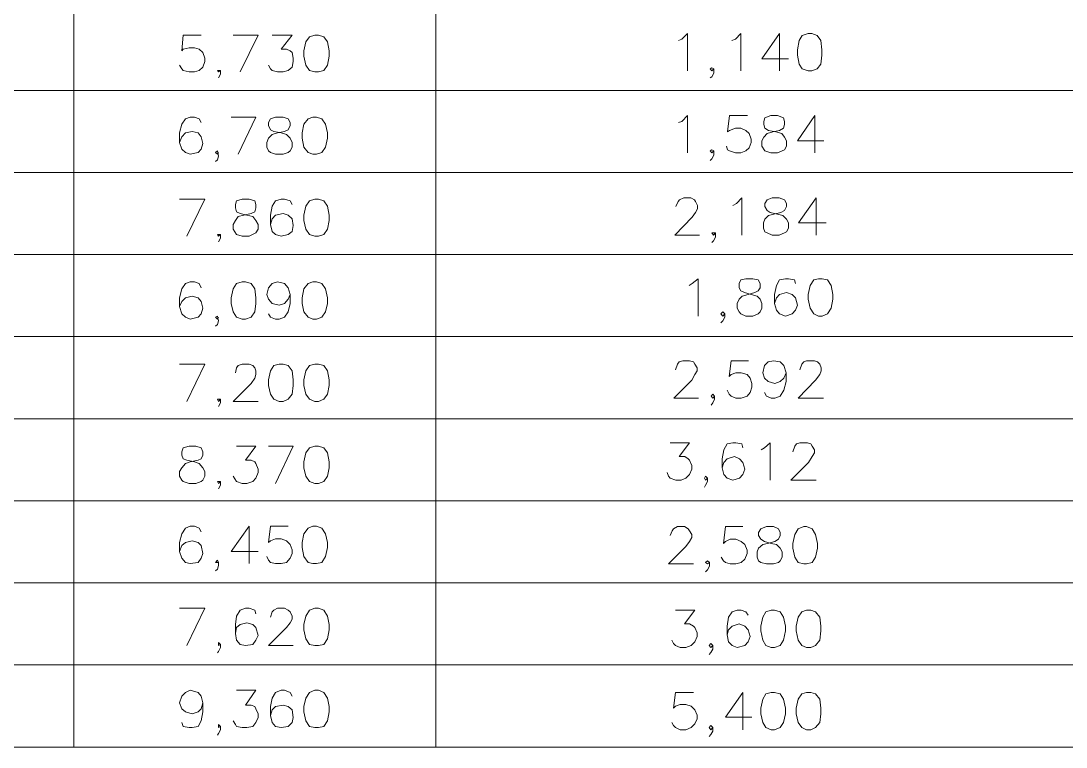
# Model space of a CAD drawing. Header units: feet. Extents: x 203667 to 205527, y 9204857 to 9205156.
# Drawn here: x 204246.791 to 204249.654, y 9205140.321 to 9205142.311 of the extents above; entities that cross this region are included whole.
import ezdxf

# ---------------------------------------------------------------- set-up
doc = ezdxf.new("R2010")
doc.units = ezdxf.units.FT
doc.header["$LTSCALE"] = 0.3
doc.header["$MEASUREMENT"] = 0
doc.layers.add('DRENAGEM a executar', color=242, linetype='Continuous', lineweight=30)

msp = doc.modelspace()

# ---------------------------------------------------------------- linework, layer by layer
at = {"layer": 'DRENAGEM a executar', "color": 7, "lineweight": 20}
for points in [[(204246.9355, 9205143.7561), (204246.9355, 9205140.3206)], [(204247.9278, 9205143.7561), (204247.9278, 9205140.3206)], [(204247.2846, 9205142.272), (204247.2355, 9205142.272), (204247.2312, 9205142.2287), (204247.2355, 9205142.233), (204247.2514, 9205142.2374), (204247.2658, 9205142.2374), (204247.2788, 9205142.233), (204247.2889, 9205142.2244), (204247.2947, 9205142.2085), (204247.2947, 9205142.1999), (204247.2889, 9205142.184), (204247.2788, 9205142.1753), (204247.2658, 9205142.171), (204247.2514, 9205142.171), (204247.2355, 9205142.1753), (204247.2312, 9205142.1797), (204247.2254, 9205142.1898)], [(204247.3913, 9205142.171), (204247.4403, 9205142.272), (204247.3725, 9205142.272)], [(204247.4793, 9205142.272), (204247.5341, 9205142.272), (204247.5038, 9205142.233), (204247.5182, 9205142.233), (204247.5283, 9205142.2287), (204247.5341, 9205142.2244), (204247.537, 9205142.2085), (204247.537, 9205142.1999), (204247.5341, 9205142.184), (204247.5225, 9205142.1753), (204247.5096, 9205142.171), (204247.4937, 9205142.171), (204247.4793, 9205142.1753), (204247.4749, 9205142.1797), (204247.4692, 9205142.1898)], [(204247.5961, 9205142.272), (204247.5817, 9205142.2677), (204247.5716, 9205142.2532), (204247.5658, 9205142.2287), (204247.5658, 9205142.2143), (204247.5716, 9205142.1898), (204247.5817, 9205142.1753), (204247.5961, 9205142.171), (204247.6062, 9205142.171), (204247.6206, 9205142.1753), (204247.6307, 9205142.1898), (204247.635, 9205142.2143), (204247.635, 9205142.2287), (204247.6307, 9205142.2532), (204247.6206, 9205142.2677), (204247.6062, 9205142.272), (204247.5961, 9205142.272), (204247.5961, 9205142.272)], [(204248.5927, 9205142.2576), (204248.6014, 9205142.2604), (204248.6172, 9205142.2763), (204248.6172, 9205142.1739)], [(204248.7384, 9205142.2576), (204248.7485, 9205142.2604), (204248.7629, 9205142.2763), (204248.7629, 9205142.1739)], [(204248.8696, 9205142.2763), (204248.8206, 9205142.2071), (204248.8942, 9205142.2071)], [(204248.8696, 9205142.2763), (204248.8696, 9205142.1739)], [(204248.9475, 9205142.2763), (204248.9317, 9205142.2705), (204248.923, 9205142.2576), (204248.9187, 9205142.2316), (204248.9187, 9205142.2172), (204248.923, 9205142.1927), (204248.9317, 9205142.1797), (204248.9475, 9205142.1739), (204248.9576, 9205142.1739), (204248.972, 9205142.1797), (204248.9821, 9205142.1927), (204248.985, 9205142.2172), (204248.985, 9205142.2316), (204248.9821, 9205142.2576), (204248.972, 9205142.2705), (204248.9576, 9205142.2763), (204248.9475, 9205142.2763), (204248.9475, 9205142.2763)], [(204248.6894, 9205142.1797), (204248.6836, 9205142.1739), (204248.6793, 9205142.1797), (204248.6836, 9205142.1826), (204248.6894, 9205142.1797), (204248.6894, 9205142.1681), (204248.6836, 9205142.158), (204248.6793, 9205142.1552)], [(204247.3379, 9205142.1753), (204247.3322, 9205142.171), (204247.3293, 9205142.1753), (204247.3379, 9205142.1753), (204247.3379, 9205142.1653), (204247.3322, 9205142.1552)], [(204239.2639, 9205142.1205), (204251.0749, 9205142.1205)], [(204247.2846, 9205142.0326), (204247.2788, 9205142.0427), (204247.2658, 9205142.047), (204247.2543, 9205142.047), (204247.2413, 9205142.0427), (204247.2312, 9205142.0282), (204247.2254, 9205142.0037), (204247.2254, 9205141.9778), (204247.2312, 9205141.959), (204247.2413, 9205141.9504), (204247.2543, 9205141.946), (204247.2759, 9205141.9504), (204247.2846, 9205141.959), (204247.2889, 9205141.9749), (204247.2846, 9205141.9936), (204247.2759, 9205142.0037), (204247.26, 9205142.008), (204247.2413, 9205142.0037), (204247.2312, 9205141.9936), (204247.2254, 9205141.9778)], [(204247.3855, 9205141.946), (204247.4346, 9205142.047), (204247.3668, 9205142.047)], [(204247.4879, 9205142.047), (204247.4749, 9205142.0427), (204247.4692, 9205142.0326), (204247.4692, 9205142.0239), (204247.4749, 9205142.0124), (204247.4836, 9205142.008), (204247.5038, 9205142.0037), (204247.5182, 9205141.9994), (204247.5283, 9205141.9893), (204247.5341, 9205141.9778), (204247.5341, 9205141.9648), (204247.5283, 9205141.9547), (204247.5225, 9205141.9504), (204247.5096, 9205141.946), (204247.4879, 9205141.946), (204247.4749, 9205141.9504), (204247.4692, 9205141.9547), (204247.4648, 9205141.9648), (204247.4648, 9205141.9778), (204247.4692, 9205141.9893), (204247.4793, 9205141.9994), (204247.4937, 9205142.0037), (204247.5124, 9205142.008), (204247.5225, 9205142.0124), (204247.5283, 9205142.0239), (204247.5283, 9205142.0326), (204247.5225, 9205142.0427), (204247.5096, 9205142.047), (204247.4879, 9205142.047), (204247.4879, 9205142.047)], [(204247.5903, 9205142.047), (204247.5773, 9205142.0427), (204247.5658, 9205142.0282), (204247.5615, 9205142.0037), (204247.5615, 9205141.9893), (204247.5658, 9205141.9648), (204247.5773, 9205141.9504), (204247.5903, 9205141.946), (204247.6004, 9205141.946), (204247.6148, 9205141.9504), (204247.6249, 9205141.9648), (204247.6307, 9205141.9893), (204247.6307, 9205142.0037), (204247.6249, 9205142.0282), (204247.6148, 9205142.0427), (204247.6004, 9205142.047), (204247.5903, 9205142.047), (204247.5903, 9205142.047)], [(204248.5927, 9205142.0326), (204248.6014, 9205142.0354), (204248.6172, 9205142.0513), (204248.6172, 9205141.9489)], [(204248.7817, 9205142.0513), (204248.7326, 9205142.0513), (204248.7269, 9205142.0066), (204248.7326, 9205142.0109), (204248.7485, 9205142.0167), (204248.7629, 9205142.0167), (204248.7773, 9205142.0109), (204248.786, 9205142.0023), (204248.7918, 9205141.9864), (204248.7918, 9205141.9778), (204248.786, 9205141.9633), (204248.7773, 9205141.9547), (204248.7629, 9205141.9489), (204248.7485, 9205141.9489), (204248.7326, 9205141.9547), (204248.7269, 9205141.9576), (204248.724, 9205141.9677)], [(204248.8451, 9205142.0513), (204248.8293, 9205142.0455), (204248.8264, 9205142.0354), (204248.8264, 9205142.0268), (204248.8293, 9205142.0167), (204248.8394, 9205142.0109), (204248.8595, 9205142.0066), (204248.8754, 9205142.0023), (204248.8826, 9205141.9922), (204248.8884, 9205141.9821), (204248.8884, 9205141.9677), (204248.8826, 9205141.9576), (204248.8639, 9205141.9489), (204248.8451, 9205141.9489), (204248.8293, 9205141.9547), (204248.8206, 9205141.9677), (204248.8206, 9205141.9821), (204248.8264, 9205141.9922), (204248.835, 9205142.0023), (204248.8509, 9205142.0066), (204248.8696, 9205142.0109), (204248.8797, 9205142.0167), (204248.8826, 9205142.0268), (204248.8826, 9205142.0354), (204248.8797, 9205142.0455), (204248.8639, 9205142.0513), (204248.8451, 9205142.0513), (204248.8451, 9205142.0513)], [(204248.9663, 9205142.0513), (204248.9187, 9205141.9821), (204248.9908, 9205141.9821)], [(204248.9663, 9205142.0513), (204248.9663, 9205141.9489)], [(204247.3322, 9205141.9504), (204247.3293, 9205141.946), (204247.3235, 9205141.9504), (204247.3293, 9205141.9547), (204247.3322, 9205141.9403), (204247.3293, 9205141.9302), (204247.3235, 9205141.9258)], [(204248.6894, 9205141.9547), (204248.6836, 9205141.9489), (204248.6793, 9205141.9547), (204248.6836, 9205141.9576), (204248.6894, 9205141.9547), (204248.6894, 9205141.9431), (204248.6836, 9205141.933), (204248.6793, 9205141.9287)], [(204239.2639, 9205141.8955), (204251.0749, 9205141.8955)], [(204247.2456, 9205141.721), (204247.2947, 9205141.822), (204247.2254, 9205141.822)], [(204247.3971, 9205141.822), (204247.3812, 9205141.8177), (204247.3783, 9205141.8076), (204247.3783, 9205141.7989), (204247.3812, 9205141.7874), (204247.3913, 9205141.783), (204247.41, 9205141.7787), (204247.4259, 9205141.7744), (204247.4346, 9205141.7643), (204247.4403, 9205141.7528), (204247.4403, 9205141.7398), (204247.4346, 9205141.7297), (204247.4158, 9205141.721), (204247.3971, 9205141.721), (204247.3812, 9205141.7254), (204247.3725, 9205141.7398), (204247.3725, 9205141.7528), (204247.3783, 9205141.7643), (204247.3855, 9205141.7744), (204247.4014, 9205141.7787), (204247.4216, 9205141.783), (204247.4317, 9205141.7874), (204247.4346, 9205141.7989), (204247.4346, 9205141.8076), (204247.4317, 9205141.8177), (204247.4158, 9205141.822), (204247.3971, 9205141.822), (204247.3971, 9205141.822)], [(204247.5341, 9205141.8076), (204247.5283, 9205141.8177), (204247.5124, 9205141.822), (204247.5038, 9205141.822), (204247.4879, 9205141.8177), (204247.4793, 9205141.8032), (204247.4749, 9205141.7787), (204247.4749, 9205141.7528), (204247.4793, 9205141.734), (204247.4879, 9205141.7254), (204247.5038, 9205141.721), (204247.5225, 9205141.7254), (204247.5341, 9205141.734), (204247.537, 9205141.7499), (204247.5341, 9205141.7686), (204247.5225, 9205141.7787), (204247.5096, 9205141.783), (204247.4879, 9205141.7787), (204247.4793, 9205141.7686), (204247.4749, 9205141.7528)], [(204247.5961, 9205141.822), (204247.5817, 9205141.8177), (204247.5716, 9205141.8032), (204247.5658, 9205141.7787), (204247.5658, 9205141.7643), (204247.5716, 9205141.7398), (204247.5817, 9205141.7254), (204247.5961, 9205141.721), (204247.6062, 9205141.721), (204247.6206, 9205141.7254), (204247.6307, 9205141.7398), (204247.635, 9205141.7643), (204247.635, 9205141.7787), (204247.6307, 9205141.8032), (204247.6206, 9205141.8177), (204247.6062, 9205141.822), (204247.5961, 9205141.822), (204247.5961, 9205141.822)], [(204248.5855, 9205141.8018), (204248.5913, 9205141.8162), (204248.5956, 9205141.8205), (204248.6071, 9205141.8263), (204248.6259, 9205141.8263), (204248.636, 9205141.8205), (204248.6389, 9205141.8162), (204248.6446, 9205141.8047), (204248.6446, 9205141.796), (204248.6389, 9205141.7859), (204248.6302, 9205141.7729), (204248.5826, 9205141.7239), (204248.6504, 9205141.7239)], [(204248.7413, 9205141.8047), (204248.7514, 9205141.8104), (204248.7658, 9205141.8263), (204248.7658, 9205141.7239)], [(204248.8495, 9205141.8263), (204248.835, 9205141.8205), (204248.8293, 9205141.8104), (204248.8293, 9205141.8018), (204248.835, 9205141.7917), (204248.8437, 9205141.7859), (204248.8639, 9205141.7816), (204248.8783, 9205141.7773), (204248.8884, 9205141.7672), (204248.8942, 9205141.7571), (204248.8942, 9205141.7427), (204248.8884, 9205141.7326), (204248.8826, 9205141.7297), (204248.8682, 9205141.7239), (204248.8495, 9205141.7239), (204248.835, 9205141.7297), (204248.8293, 9205141.7326), (204248.8249, 9205141.7427), (204248.8249, 9205141.7571), (204248.8293, 9205141.7672), (204248.8394, 9205141.7773), (204248.8538, 9205141.7816), (204248.8725, 9205141.7859), (204248.8826, 9205141.7917), (204248.8884, 9205141.8018), (204248.8884, 9205141.8104), (204248.8826, 9205141.8205), (204248.8682, 9205141.8263), (204248.8495, 9205141.8263), (204248.8495, 9205141.8263)], [(204248.9692, 9205141.8263), (204248.9216, 9205141.7571), (204248.9966, 9205141.7571)], [(204248.9692, 9205141.8263), (204248.9692, 9205141.7239)], [(204247.3379, 9205141.7254), (204247.3322, 9205141.721), (204247.3293, 9205141.7254), (204247.3379, 9205141.7254), (204247.3379, 9205141.7153), (204247.3322, 9205141.7052)], [(204248.6937, 9205141.7297), (204248.6879, 9205141.7239), (204248.6836, 9205141.7297), (204248.6937, 9205141.7297), (204248.6937, 9205141.7181), (204248.6879, 9205141.708), (204248.6836, 9205141.7037)], [(204239.2639, 9205141.6705), (204251.0749, 9205141.6705), (204239.2639, 9205141.6705), (204239.2639, 9205141.6705)], [(204247.2846, 9205141.5797), (204247.2788, 9205141.5912), (204247.2658, 9205141.5955), (204247.2543, 9205141.5955), (204247.2413, 9205141.5912), (204247.2312, 9205141.5768), (204247.2254, 9205141.5523), (204247.2254, 9205141.5278), (204247.2312, 9205141.5076), (204247.2413, 9205141.4989), (204247.2543, 9205141.4931), (204247.2759, 9205141.4989), (204247.2846, 9205141.5076), (204247.2889, 9205141.5234), (204247.2846, 9205141.5422), (204247.2759, 9205141.5523), (204247.26, 9205141.5566), (204247.2413, 9205141.5523), (204247.2312, 9205141.5422), (204247.2254, 9205141.5278)], [(204247.3971, 9205141.5955), (204247.3812, 9205141.5912), (204247.3725, 9205141.5768), (204247.3668, 9205141.5523), (204247.3668, 9205141.5364), (204247.3725, 9205141.5133), (204247.3812, 9205141.4989), (204247.3971, 9205141.4931), (204247.4057, 9205141.4931), (204247.4216, 9205141.4989), (204247.4317, 9205141.5133), (204247.4346, 9205141.5364), (204247.4346, 9205141.5523), (204247.4317, 9205141.5768), (204247.4216, 9205141.5912), (204247.4057, 9205141.5955), (204247.3971, 9205141.5955), (204247.3971, 9205141.5955)], [(204247.5283, 9205141.5609), (204247.5225, 9205141.5479), (204247.5124, 9205141.5364), (204247.498, 9205141.5321), (204247.4793, 9205141.5364), (204247.4692, 9205141.5479), (204247.4648, 9205141.5609), (204247.4692, 9205141.5797), (204247.4793, 9205141.5912), (204247.4937, 9205141.5955), (204247.5124, 9205141.5912), (204247.5225, 9205141.5797), (204247.5283, 9205141.5609), (204247.5283, 9205141.5364), (204247.5225, 9205141.5133), (204247.5124, 9205141.4989), (204247.498, 9205141.4931), (204247.4879, 9205141.4931), (204247.4749, 9205141.4989), (204247.4692, 9205141.5076)], [(204247.5903, 9205141.5955), (204247.5773, 9205141.5912), (204247.5658, 9205141.5768), (204247.5615, 9205141.5523), (204247.5615, 9205141.5364), (204247.5658, 9205141.5133), (204247.5773, 9205141.4989), (204247.5903, 9205141.4931), (204247.6004, 9205141.4931), (204247.6148, 9205141.4989), (204247.6249, 9205141.5133), (204247.6307, 9205141.5364), (204247.6307, 9205141.5523), (204247.6249, 9205141.5768), (204247.6148, 9205141.5912), (204247.6004, 9205141.5955), (204247.5903, 9205141.5955), (204247.5903, 9205141.5955)], [(204248.6216, 9205141.5854), (204248.6302, 9205141.5912), (204248.6461, 9205141.6042), (204248.6461, 9205141.5018)], [(204248.7773, 9205141.6042), (204248.7629, 9205141.6013), (204248.7586, 9205141.5912), (204248.7586, 9205141.5797), (204248.7629, 9205141.571), (204248.773, 9205141.5667), (204248.7918, 9205141.5609), (204248.8076, 9205141.5566), (204248.8163, 9205141.5479), (204248.8206, 9205141.5364), (204248.8206, 9205141.5234), (204248.8163, 9205141.5133), (204248.8105, 9205141.5076), (204248.7961, 9205141.5018), (204248.7773, 9205141.5018), (204248.7629, 9205141.5076), (204248.7586, 9205141.5133), (204248.7528, 9205141.5234), (204248.7528, 9205141.5364), (204248.7586, 9205141.5479), (204248.7672, 9205141.5566), (204248.7831, 9205141.5609), (204248.8019, 9205141.5667), (204248.8105, 9205141.571), (204248.8163, 9205141.5797), (204248.8163, 9205141.5912), (204248.8105, 9205141.6013), (204248.7961, 9205141.6042), (204248.7773, 9205141.6042), (204248.7773, 9205141.6042)], [(204248.9129, 9205141.5912), (204248.91, 9205141.6013), (204248.8942, 9205141.6042), (204248.8855, 9205141.6042), (204248.8696, 9205141.6013), (204248.861, 9205141.5854), (204248.8552, 9205141.5609), (204248.8552, 9205141.5364), (204248.861, 9205141.5177), (204248.8696, 9205141.5076), (204248.8855, 9205141.5018), (204248.9043, 9205141.5076), (204248.9129, 9205141.5177), (204248.9187, 9205141.5321), (204248.9129, 9205141.5523), (204248.9043, 9205141.5609), (204248.8884, 9205141.5667), (204248.8696, 9205141.5609), (204248.861, 9205141.5523), (204248.8552, 9205141.5364)], [(204248.9764, 9205141.6042), (204248.9634, 9205141.6013), (204248.9533, 9205141.5854), (204248.9475, 9205141.5609), (204248.9475, 9205141.5479), (204248.9533, 9205141.5234), (204248.9634, 9205141.5076), (204248.9764, 9205141.5018), (204248.9865, 9205141.5018), (204249.0009, 9205141.5076), (204249.011, 9205141.5234), (204249.0153, 9205141.5479), (204249.0153, 9205141.5609), (204249.011, 9205141.5854), (204249.0009, 9205141.6013), (204248.9865, 9205141.6042), (204248.9764, 9205141.6042), (204248.9764, 9205141.6042)], [(204247.3322, 9205141.4989), (204247.3293, 9205141.4931), (204247.3235, 9205141.4989), (204247.3293, 9205141.5018), (204247.3322, 9205141.4888), (204247.3293, 9205141.4787), (204247.3235, 9205141.4744)], [(204248.7196, 9205141.5076), (204248.7139, 9205141.5018), (204248.7081, 9205141.5076), (204248.7139, 9205141.5133), (204248.7196, 9205141.5076), (204248.7196, 9205141.4989), (204248.7139, 9205141.4888), (204248.7081, 9205141.483)], [(204239.2639, 9205141.4455), (204251.0749, 9205141.4455)], [(204247.2456, 9205141.2681), (204247.2947, 9205141.3705), (204247.2254, 9205141.3705)], [(204247.3783, 9205141.346), (204247.3812, 9205141.3604), (204247.3855, 9205141.3662), (204247.3971, 9205141.3705), (204247.4158, 9205141.3705), (204247.4259, 9205141.3662), (204247.4317, 9205141.3604), (204247.4346, 9205141.3518), (204247.4346, 9205141.3417), (204247.4317, 9205141.3316), (204247.4216, 9205141.3172), (204247.3725, 9205141.2681), (204247.4403, 9205141.2681)], [(204247.498, 9205141.3705), (204247.4836, 9205141.3662), (204247.4749, 9205141.3518), (204247.4692, 9205141.3273), (204247.4692, 9205141.3114), (204247.4749, 9205141.2883), (204247.4836, 9205141.2739), (204247.498, 9205141.2681), (204247.5096, 9205141.2681), (204247.5225, 9205141.2739), (204247.5341, 9205141.2883), (204247.537, 9205141.3114), (204247.537, 9205141.3273), (204247.5341, 9205141.3518), (204247.5225, 9205141.3662), (204247.5096, 9205141.3705), (204247.498, 9205141.3705), (204247.498, 9205141.3705)], [(204247.5961, 9205141.3705), (204247.5817, 9205141.3662), (204247.5716, 9205141.3518), (204247.5658, 9205141.3273), (204247.5658, 9205141.3114), (204247.5716, 9205141.2883), (204247.5817, 9205141.2739), (204247.5961, 9205141.2681), (204247.6062, 9205141.2681), (204247.6206, 9205141.2739), (204247.6307, 9205141.2883), (204247.635, 9205141.3114), (204247.635, 9205141.3273), (204247.6307, 9205141.3518), (204247.6206, 9205141.3662), (204247.6062, 9205141.3705), (204247.5961, 9205141.3705), (204247.5961, 9205141.3705)], [(204248.5841, 9205141.3547), (204248.5898, 9205141.3705), (204248.5942, 9205141.3763), (204248.6043, 9205141.3792), (204248.623, 9205141.3792), (204248.6331, 9205141.3763), (204248.6374, 9205141.3705), (204248.6432, 9205141.3604), (204248.6432, 9205141.3518), (204248.6374, 9205141.3417), (204248.6288, 9205141.3258), (204248.5797, 9205141.2768), (204248.6475, 9205141.2768)], [(204248.7845, 9205141.3792), (204248.737, 9205141.3792), (204248.7312, 9205141.3359), (204248.737, 9205141.3417), (204248.7499, 9205141.346), (204248.7644, 9205141.346), (204248.7802, 9205141.3417), (204248.7889, 9205141.3316), (204248.7932, 9205141.3172), (204248.7932, 9205141.3071), (204248.7889, 9205141.2927), (204248.7802, 9205141.2826), (204248.7644, 9205141.2768), (204248.7499, 9205141.2768), (204248.737, 9205141.2826), (204248.7312, 9205141.2883), (204248.7254, 9205141.2984)], [(204248.887, 9205141.346), (204248.8812, 9205141.3316), (204248.8711, 9205141.3229), (204248.8567, 9205141.3172), (204248.8379, 9205141.3229), (204248.8278, 9205141.3316), (204248.8235, 9205141.346), (204248.8278, 9205141.3662), (204248.8379, 9205141.3763), (204248.8523, 9205141.3792), (204248.8711, 9205141.3763), (204248.8812, 9205141.3662), (204248.887, 9205141.346), (204248.887, 9205141.3229), (204248.8812, 9205141.2984), (204248.8711, 9205141.2826), (204248.8567, 9205141.2768), (204248.8466, 9205141.2768), (204248.8336, 9205141.2826), (204248.8278, 9205141.2927)], [(204248.9245, 9205141.3547), (204248.9302, 9205141.3705), (204248.936, 9205141.3763), (204248.9432, 9205141.3792), (204248.9648, 9205141.3792), (204248.9735, 9205141.3763), (204248.9793, 9205141.3705), (204248.9836, 9205141.3604), (204248.9836, 9205141.3518), (204248.9793, 9205141.3417), (204248.9677, 9205141.3258), (204248.9201, 9205141.2768), (204248.9894, 9205141.2768)], [(204247.3379, 9205141.2739), (204247.3322, 9205141.2681), (204247.3293, 9205141.2739), (204247.3379, 9205141.2739), (204247.3379, 9205141.2638), (204247.3322, 9205141.2537)], [(204248.6908, 9205141.2826), (204248.6865, 9205141.2768), (204248.6821, 9205141.2826), (204248.6865, 9205141.2883), (204248.6908, 9205141.2826), (204248.6908, 9205141.2739), (204248.6865, 9205141.2638), (204248.6821, 9205141.258)], [(204239.2639, 9205141.2205), (204251.0749, 9205141.2205)], [(204248.5696, 9205141.1542), (204248.623, 9205141.1542), (204248.5942, 9205141.1167), (204248.61, 9205141.1167), (204248.6187, 9205141.1109), (204248.623, 9205141.1066), (204248.6288, 9205141.0922), (204248.6288, 9205141.0821), (204248.623, 9205141.0677), (204248.6129, 9205141.0576), (204248.5999, 9205141.0518), (204248.5855, 9205141.0518), (204248.5696, 9205141.0576), (204248.5653, 9205141.0633), (204248.561, 9205141.0734)], [(204248.7687, 9205141.1412), (204248.7658, 9205141.1513), (204248.7499, 9205141.1542), (204248.7413, 9205141.1542), (204248.7254, 9205141.1513), (204248.7168, 9205141.1355), (204248.7124, 9205141.1109), (204248.7124, 9205141.0864), (204248.7168, 9205141.0677), (204248.7254, 9205141.0576), (204248.7413, 9205141.0518), (204248.76, 9205141.0576), (204248.7687, 9205141.0677), (204248.7745, 9205141.0821), (204248.7687, 9205141.1008), (204248.76, 9205141.1109), (204248.7456, 9205141.1167), (204248.7254, 9205141.1109), (204248.7168, 9205141.1008), (204248.7124, 9205141.0864)], [(204248.8192, 9205141.1355), (204248.8278, 9205141.1412), (204248.8437, 9205141.1542), (204248.8437, 9205141.0518)], [(204248.9057, 9205141.1297), (204248.9115, 9205141.1455), (204248.9158, 9205141.1513), (204248.9245, 9205141.1542), (204248.9461, 9205141.1542), (204248.9547, 9205141.1513), (204248.9591, 9205141.1455), (204248.9648, 9205141.1355), (204248.9648, 9205141.1268), (204248.9591, 9205141.1167), (204248.949, 9205141.1008), (204248.8999, 9205141.0518), (204248.9692, 9205141.0518)], [(204247.2514, 9205141.1455), (204247.2355, 9205141.1412), (204247.2312, 9205141.1297), (204247.2312, 9205141.121), (204247.2355, 9205141.1109), (204247.2456, 9205141.1066), (204247.2658, 9205141.1023), (204247.2788, 9205141.098), (204247.2889, 9205141.0864), (204247.2947, 9205141.0763), (204247.2947, 9205141.0633), (204247.2889, 9205141.0518), (204247.2846, 9205141.0489), (204247.2701, 9205141.0431), (204247.2514, 9205141.0431), (204247.2355, 9205141.0489), (204247.2312, 9205141.0518), (204247.2254, 9205141.0633), (204247.2254, 9205141.0763), (204247.2312, 9205141.0864), (204247.2413, 9205141.098), (204247.2543, 9205141.1023), (204247.2759, 9205141.1066), (204247.2846, 9205141.1109), (204247.2889, 9205141.121), (204247.2889, 9205141.1297), (204247.2846, 9205141.1412), (204247.2701, 9205141.1455), (204247.2514, 9205141.1455), (204247.2514, 9205141.1455)], [(204247.3812, 9205141.1455), (204247.4346, 9205141.1455), (204247.4057, 9205141.1066), (204247.4216, 9205141.1066), (204247.4317, 9205141.1023), (204247.4346, 9205141.098), (204247.4403, 9205141.0821), (204247.4403, 9205141.0734), (204247.4346, 9205141.0576), (204247.4259, 9205141.0489), (204247.41, 9205141.0431), (204247.3971, 9205141.0431), (204247.3812, 9205141.0489), (204247.3725, 9205141.0633)], [(204247.4879, 9205141.0431), (204247.537, 9205141.1455), (204247.4692, 9205141.1455)], [(204247.5961, 9205141.1455), (204247.5817, 9205141.1412), (204247.5716, 9205141.1268), (204247.5658, 9205141.1023), (204247.5658, 9205141.0864), (204247.5716, 9205141.0633), (204247.5817, 9205141.0489), (204247.5961, 9205141.0431), (204247.6062, 9205141.0431), (204247.6206, 9205141.0489), (204247.6307, 9205141.0633), (204247.635, 9205141.0864), (204247.635, 9205141.1023), (204247.6307, 9205141.1268), (204247.6206, 9205141.1412), (204247.6062, 9205141.1455), (204247.5961, 9205141.1455), (204247.5961, 9205141.1455)], [(204247.3379, 9205141.0489), (204247.3322, 9205141.0431), (204247.3293, 9205141.0489), (204247.3379, 9205141.0489), (204247.3379, 9205141.0388), (204247.3322, 9205141.0287)], [(204248.672, 9205141.0576), (204248.6663, 9205141.0518), (204248.6634, 9205141.0576), (204248.6663, 9205141.0633), (204248.672, 9205141.0576), (204248.672, 9205141.0489), (204248.6663, 9205141.0388), (204248.6634, 9205141.033)], [(204239.2639, 9205140.9955), (204251.0749, 9205140.9955)], [(204247.2846, 9205140.9105), (204247.2788, 9205140.9205), (204247.2658, 9205140.9263), (204247.2543, 9205140.9263), (204247.2413, 9205140.9205), (204247.2312, 9205140.9047), (204247.2254, 9205140.8816), (204247.2254, 9205140.8571), (204247.2312, 9205140.8383), (204247.2413, 9205140.8268), (204247.2543, 9205140.8239), (204247.2759, 9205140.8268), (204247.2846, 9205140.8383), (204247.2889, 9205140.8513), (204247.2846, 9205140.873), (204247.2759, 9205140.8816), (204247.26, 9205140.8859), (204247.2413, 9205140.8816), (204247.2312, 9205140.873), (204247.2254, 9205140.8571)], [(204247.4158, 9205140.9263), (204247.3668, 9205140.8571), (204247.4403, 9205140.8571)], [(204247.4158, 9205140.9263), (204247.4158, 9205140.8239)], [(204247.5225, 9205140.9263), (204247.4749, 9205140.9263), (204247.4692, 9205140.8816), (204247.4749, 9205140.8859), (204247.4879, 9205140.8917), (204247.5038, 9205140.8917), (204247.5182, 9205140.8859), (204247.5283, 9205140.8758), (204247.5341, 9205140.8614), (204247.5341, 9205140.8513), (204247.5283, 9205140.8383), (204247.5182, 9205140.8268), (204247.5038, 9205140.8239), (204247.4879, 9205140.8239), (204247.4749, 9205140.8268), (204247.4692, 9205140.8326), (204247.4648, 9205140.8427)], [(204247.5903, 9205140.9263), (204247.5773, 9205140.9205), (204247.5658, 9205140.9047), (204247.5615, 9205140.8816), (204247.5615, 9205140.8672), (204247.5658, 9205140.8427), (204247.5773, 9205140.8268), (204247.5903, 9205140.8239), (204247.6004, 9205140.8239), (204247.6148, 9205140.8268), (204247.6249, 9205140.8427), (204247.6307, 9205140.8672), (204247.6307, 9205140.8816), (204247.6249, 9205140.9047), (204247.6148, 9205140.9205), (204247.6004, 9205140.9263), (204247.5903, 9205140.9263), (204247.5903, 9205140.9263)], [(204248.5696, 9205140.9004), (204248.5754, 9205140.9133), (204248.5783, 9205140.9191), (204248.5898, 9205140.9249), (204248.6086, 9205140.9249), (204248.6187, 9205140.9191), (204248.623, 9205140.9133), (204248.6288, 9205140.9032), (204248.6288, 9205140.8946), (204248.623, 9205140.8845), (204248.6129, 9205140.8701), (204248.5653, 9205140.8225), (204248.6331, 9205140.8225)], [(204248.7687, 9205140.9249), (204248.7211, 9205140.9249), (204248.7153, 9205140.8787), (204248.7211, 9205140.8845), (204248.7341, 9205140.8903), (204248.7499, 9205140.8903), (204248.7644, 9205140.8845), (204248.7745, 9205140.8758), (204248.7802, 9205140.86), (204248.7802, 9205140.8513), (204248.7745, 9205140.8355), (204248.7644, 9205140.8268), (204248.7499, 9205140.8225), (204248.7341, 9205140.8225), (204248.7211, 9205140.8268), (204248.7153, 9205140.8311), (204248.7095, 9205140.8412)], [(204248.8336, 9205140.9249), (204248.8177, 9205140.9191), (204248.812, 9205140.909), (204248.812, 9205140.9004), (204248.8177, 9205140.8903), (204248.8278, 9205140.8845), (204248.8466, 9205140.8787), (204248.861, 9205140.8758), (204248.8711, 9205140.8657), (204248.8769, 9205140.8556), (204248.8769, 9205140.8412), (204248.8711, 9205140.8311), (204248.8668, 9205140.8268), (204248.8523, 9205140.8225), (204248.8336, 9205140.8225), (204248.8177, 9205140.8268), (204248.812, 9205140.8311), (204248.8076, 9205140.8412), (204248.8076, 9205140.8556), (204248.812, 9205140.8657), (204248.8235, 9205140.8758), (204248.8365, 9205140.8787), (204248.8567, 9205140.8845), (204248.8668, 9205140.8903), (204248.8711, 9205140.9004), (204248.8711, 9205140.909), (204248.8668, 9205140.9191), (204248.8523, 9205140.9249), (204248.8336, 9205140.9249), (204248.8336, 9205140.9249)], [(204248.936, 9205140.9249), (204248.9201, 9205140.9191), (204248.9115, 9205140.9032), (204248.9057, 9205140.8787), (204248.9057, 9205140.8657), (204248.9115, 9205140.8412), (204248.9201, 9205140.8268), (204248.936, 9205140.8225), (204248.9432, 9205140.8225), (204248.9591, 9205140.8268), (204248.9677, 9205140.8412), (204248.9735, 9205140.8657), (204248.9735, 9205140.8787), (204248.9677, 9205140.9032), (204248.9591, 9205140.9191), (204248.9432, 9205140.9249), (204248.936, 9205140.9249), (204248.936, 9205140.9249)], [(204247.3322, 9205140.8268), (204247.3235, 9205140.8268), (204247.3293, 9205140.8326), (204247.3322, 9205140.8268), (204247.3322, 9205140.8181), (204247.3293, 9205140.808), (204247.3235, 9205140.8037)], [(204248.6778, 9205140.8268), (204248.672, 9205140.8225), (204248.6663, 9205140.8268), (204248.672, 9205140.8311), (204248.6778, 9205140.8268), (204248.6778, 9205140.8167), (204248.672, 9205140.8066), (204248.6663, 9205140.8008)], [(204239.2639, 9205140.7705), (204251.0749, 9205140.7705)], [(204239.2639, 9205140.7705), (204251.0749, 9205140.7705)], [(204247.2456, 9205140.5989), (204247.2947, 9205140.7013), (204247.2254, 9205140.7013)], [(204247.4346, 9205140.6855), (204247.4317, 9205140.6955), (204247.4158, 9205140.7013), (204247.4057, 9205140.7013), (204247.3913, 9205140.6955), (204247.3812, 9205140.6797), (204247.3783, 9205140.6566), (204247.3783, 9205140.6321), (204247.3812, 9205140.6133), (204247.3913, 9205140.6018), (204247.4057, 9205140.5989), (204247.4259, 9205140.6018), (204247.4346, 9205140.6133), (204247.4403, 9205140.6263), (204247.4346, 9205140.648), (204247.4259, 9205140.6566), (204247.41, 9205140.6609), (204247.3913, 9205140.6566), (204247.3812, 9205140.648), (204247.3783, 9205140.6321)], [(204247.4749, 9205140.6768), (204247.4793, 9205140.6912), (204247.4836, 9205140.6955), (204247.4937, 9205140.7013), (204247.5124, 9205140.7013), (204247.5225, 9205140.6955), (204247.5283, 9205140.6912), (204247.5341, 9205140.6797), (204247.5341, 9205140.671), (204247.5283, 9205140.6609), (204247.5182, 9205140.648), (204247.4692, 9205140.5989), (204247.537, 9205140.5989)], [(204247.5961, 9205140.7013), (204247.5817, 9205140.6955), (204247.5716, 9205140.6797), (204247.5658, 9205140.6566), (204247.5658, 9205140.6422), (204247.5716, 9205140.6177), (204247.5817, 9205140.6018), (204247.5961, 9205140.5989), (204247.6062, 9205140.5989), (204247.6206, 9205140.6018), (204247.6307, 9205140.6177), (204247.635, 9205140.6422), (204247.635, 9205140.6566), (204247.6307, 9205140.6797), (204247.6206, 9205140.6955), (204247.6062, 9205140.7013), (204247.5961, 9205140.7013), (204247.5961, 9205140.7013)], [(204248.5841, 9205140.6955), (204248.6374, 9205140.6955), (204248.6086, 9205140.658), (204248.623, 9205140.658), (204248.6331, 9205140.6523), (204248.6374, 9205140.648), (204248.6432, 9205140.6335), (204248.6432, 9205140.6234), (204248.6374, 9205140.609), (204248.6273, 9205140.5989), (204248.6129, 9205140.5931), (204248.597, 9205140.5931), (204248.5841, 9205140.5989), (204248.5783, 9205140.6047), (204248.574, 9205140.6133)], [(204248.7831, 9205140.6826), (204248.7773, 9205140.6912), (204248.7644, 9205140.6955), (204248.7528, 9205140.6955), (204248.7398, 9205140.6912), (204248.7297, 9205140.6768), (204248.7254, 9205140.6523), (204248.7254, 9205140.6278), (204248.7297, 9205140.609), (204248.7398, 9205140.5989), (204248.7528, 9205140.5931), (204248.7745, 9205140.5989), (204248.7831, 9205140.609), (204248.7889, 9205140.6234), (204248.7831, 9205140.6422), (204248.7745, 9205140.6523), (204248.7586, 9205140.658), (204248.7398, 9205140.6523), (204248.7297, 9205140.6422), (204248.7254, 9205140.6278)], [(204248.8466, 9205140.6955), (204248.8321, 9205140.6912), (204248.8235, 9205140.6768), (204248.8177, 9205140.6523), (204248.8177, 9205140.6393), (204248.8235, 9205140.6133), (204248.8321, 9205140.5989), (204248.8466, 9205140.5931), (204248.8552, 9205140.5931), (204248.8711, 9205140.5989), (204248.8797, 9205140.6133), (204248.8855, 9205140.6393), (204248.8855, 9205140.6523), (204248.8797, 9205140.6768), (204248.8711, 9205140.6912), (204248.8552, 9205140.6955), (204248.8466, 9205140.6955), (204248.8466, 9205140.6955)], [(204248.9432, 9205140.6955), (204248.9302, 9205140.6912), (204248.9201, 9205140.6768), (204248.9144, 9205140.6523), (204248.9144, 9205140.6393), (204248.9201, 9205140.6133), (204248.9302, 9205140.5989), (204248.9432, 9205140.5931), (204248.9547, 9205140.5931), (204248.9677, 9205140.5989), (204248.9793, 9205140.6133), (204248.9821, 9205140.6393), (204248.9821, 9205140.6523), (204248.9793, 9205140.6768), (204248.9677, 9205140.6912), (204248.9547, 9205140.6955), (204248.9432, 9205140.6955), (204248.9432, 9205140.6955)], [(204247.3379, 9205140.6018), (204247.3322, 9205140.5989), (204247.3322, 9205140.6076), (204247.3379, 9205140.6018), (204247.3379, 9205140.5931), (204247.3322, 9205140.583), (204247.3293, 9205140.5787)], [(204248.6865, 9205140.5989), (204248.6807, 9205140.5931), (204248.6764, 9205140.5989), (204248.6807, 9205140.6047), (204248.6865, 9205140.5989), (204248.6865, 9205140.5888), (204248.6807, 9205140.5802), (204248.6764, 9205140.5744)], [(204239.2639, 9205140.5456), (204251.0749, 9205140.5456)], [(204247.2889, 9205140.4417), (204247.2846, 9205140.4258), (204247.2759, 9205140.4172), (204247.26, 9205140.4114), (204247.2413, 9205140.4172), (204247.2312, 9205140.4258), (204247.2254, 9205140.4417), (204247.2312, 9205140.4605), (204247.2413, 9205140.4706), (204247.2543, 9205140.4763), (204247.2759, 9205140.4706), (204247.2846, 9205140.4605), (204247.2889, 9205140.4417), (204247.2889, 9205140.4172), (204247.2846, 9205140.3927), (204247.2759, 9205140.3768), (204247.26, 9205140.3739), (204247.2514, 9205140.3739), (204247.2355, 9205140.3768), (204247.2312, 9205140.3883)], [(204247.3812, 9205140.4763), (204247.4346, 9205140.4763), (204247.4057, 9205140.4359), (204247.4216, 9205140.4359), (204247.4317, 9205140.4316), (204247.4346, 9205140.4258), (204247.4403, 9205140.4114), (204247.4403, 9205140.4013), (204247.4346, 9205140.3883), (204247.4259, 9205140.3768), (204247.41, 9205140.3739), (204247.3971, 9205140.3739), (204247.3812, 9205140.3768), (204247.3783, 9205140.3826), (204247.3725, 9205140.3927)], [(204247.5341, 9205140.4605), (204247.5283, 9205140.4706), (204247.5124, 9205140.4763), (204247.5038, 9205140.4763), (204247.4879, 9205140.4706), (204247.4793, 9205140.4547), (204247.4749, 9205140.4316), (204247.4749, 9205140.4071), (204247.4793, 9205140.3883), (204247.4879, 9205140.3768), (204247.5038, 9205140.3739), (204247.5225, 9205140.3768), (204247.5341, 9205140.3883), (204247.537, 9205140.4013), (204247.5341, 9205140.423), (204247.5225, 9205140.4316), (204247.5096, 9205140.4359), (204247.4879, 9205140.4316), (204247.4793, 9205140.423), (204247.4749, 9205140.4071)], [(204247.5961, 9205140.4763), (204247.5817, 9205140.4706), (204247.5716, 9205140.4547), (204247.5658, 9205140.4316), (204247.5658, 9205140.4172), (204247.5716, 9205140.3927), (204247.5817, 9205140.3768), (204247.5961, 9205140.3739), (204247.6062, 9205140.3739), (204247.6206, 9205140.3768), (204247.6307, 9205140.3927), (204247.635, 9205140.4172), (204247.635, 9205140.4316), (204247.6307, 9205140.4547), (204247.6206, 9205140.4706), (204247.6062, 9205140.4763), (204247.5961, 9205140.4763), (204247.5961, 9205140.4763)], [(204248.6331, 9205140.4706), (204248.5841, 9205140.4706), (204248.5783, 9205140.4273), (204248.5841, 9205140.4331), (204248.597, 9205140.4374), (204248.6129, 9205140.4374), (204248.6273, 9205140.4331), (204248.6374, 9205140.423), (204248.6432, 9205140.4085), (204248.6432, 9205140.3984), (204248.6374, 9205140.384), (204248.6273, 9205140.3739), (204248.6129, 9205140.3681), (204248.597, 9205140.3681), (204248.5841, 9205140.3739), (204248.5783, 9205140.3797), (204248.574, 9205140.3883)], [(204248.7687, 9205140.4706), (204248.7211, 9205140.4028), (204248.7932, 9205140.4028)], [(204248.7687, 9205140.4706), (204248.7687, 9205140.3681)], [(204248.8466, 9205140.4706), (204248.8321, 9205140.4662), (204248.8235, 9205140.4518), (204248.8177, 9205140.4273), (204248.8177, 9205140.4114), (204248.8235, 9205140.3883), (204248.8321, 9205140.3739), (204248.8466, 9205140.3681), (204248.8552, 9205140.3681), (204248.8711, 9205140.3739), (204248.8797, 9205140.3883), (204248.8855, 9205140.4114), (204248.8855, 9205140.4273), (204248.8797, 9205140.4518), (204248.8711, 9205140.4662), (204248.8552, 9205140.4706), (204248.8466, 9205140.4706), (204248.8466, 9205140.4706)], [(204248.9432, 9205140.4706), (204248.9302, 9205140.4662), (204248.9201, 9205140.4518), (204248.9144, 9205140.4273), (204248.9144, 9205140.4114), (204248.9201, 9205140.3883), (204248.9302, 9205140.3739), (204248.9432, 9205140.3681), (204248.9547, 9205140.3681), (204248.9677, 9205140.3739), (204248.9793, 9205140.3883), (204248.9821, 9205140.4114), (204248.9821, 9205140.4273), (204248.9793, 9205140.4518), (204248.9677, 9205140.4662), (204248.9547, 9205140.4706), (204248.9432, 9205140.4706), (204248.9432, 9205140.4706)], [(204247.3379, 9205140.3768), (204247.3322, 9205140.3739), (204247.3322, 9205140.3826), (204247.3379, 9205140.3768), (204247.3379, 9205140.3681), (204247.3322, 9205140.3581), (204247.3293, 9205140.3537)], [(204248.6865, 9205140.3739), (204248.6807, 9205140.3681), (204248.6764, 9205140.3739), (204248.6807, 9205140.3797), (204248.6865, 9205140.3739), (204248.6865, 9205140.3638), (204248.6807, 9205140.3552), (204248.6764, 9205140.3494)], [(204239.2639, 9205140.3206), (204251.0749, 9205140.3206)]]:
    msp.add_lwpolyline(points, dxfattribs=at)

doc.saveas('drawing.dxf')
